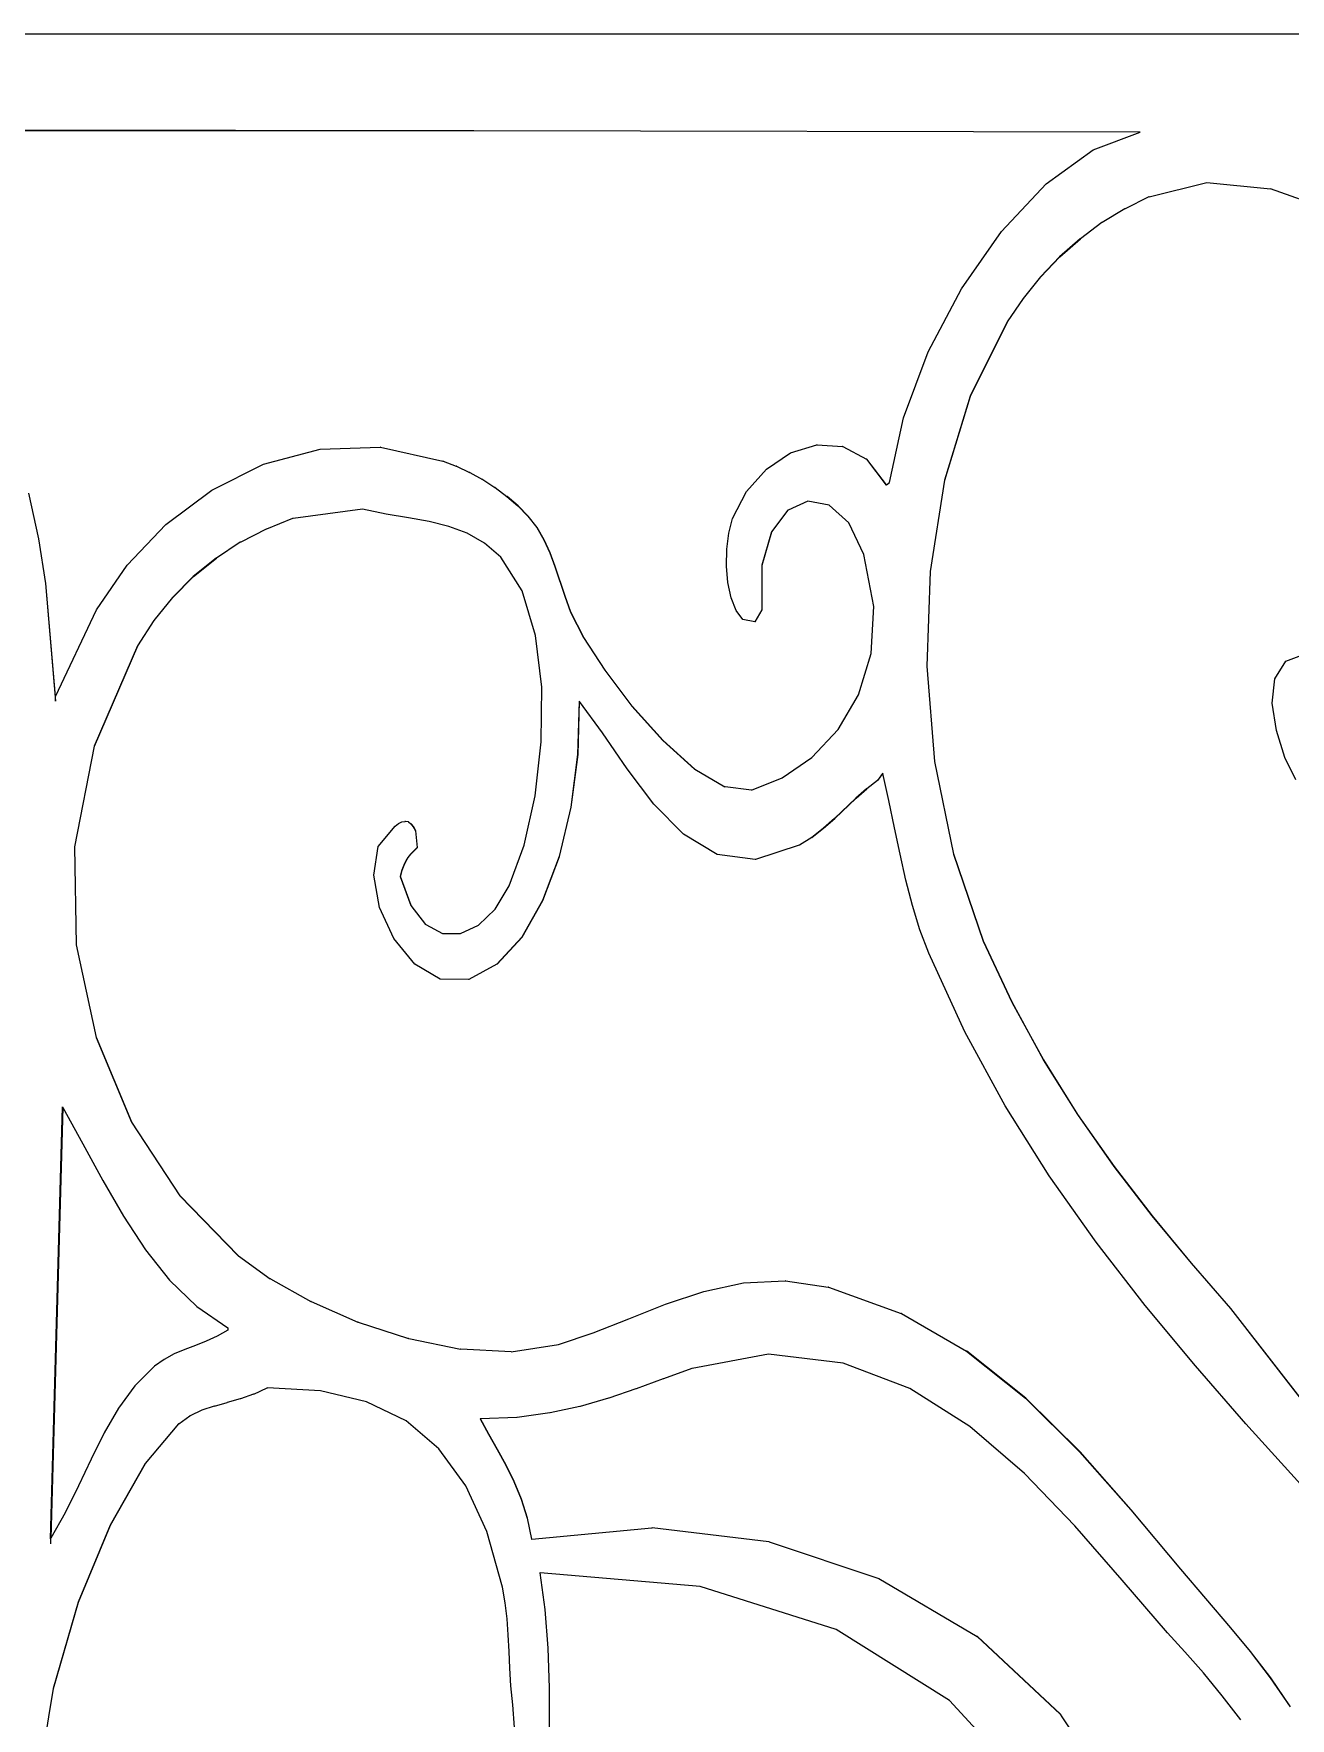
# Model space of a CAD drawing. Header units: inches. Extents: x -2812 to 9774, y -15726 to -746.
# Drawn here: x 3673.37 to 3684.22, y -9211.89 to -9197.34 of the extents above; entities that cross this region are included whole.
import ezdxf

# ---------------------------------------------------------------- set-up
doc = ezdxf.new("R2010")
doc.units = ezdxf.units.IN
doc.header["$LTSCALE"] = 17
doc.header["$MEASUREMENT"] = 0

msp = doc.modelspace()

# ---------------------------------------------------------------- linework, layer by layer
for p, q in [((3665.02, -9197.338), (3685.342, -9197.338)), ((3677.173, -9198.178), (3671.326, -9198.168)), ((3677.173, -9198.178), (3671.328, -9198.178)), ((3682.927, -9198.188), (3677.173, -9198.178)), ((3682.52, -9198.34), (3682.927, -9198.188)), ((3682.115, -9198.636), (3682.52, -9198.34)), ((3681.73, -9199.047), (3682.115, -9198.636)), ((3683, -9198.748), (3682.796, -9198.85)), ((3683.003, -9198.748), (3683, -9198.748)), ((3683.003, -9198.748), (3683.501, -9198.624)), ((3683.501, -9198.624), (3684.052, -9198.678)), ((3684.542, -9198.852), (3684.052, -9198.678)), ((3682.793, -9198.85), (3682.598, -9198.97)), ((3682.796, -9198.85), (3682.793, -9198.85)), ((3681.384, -9199.541), (3681.73, -9199.047)), ((3682.595, -9198.97), (3682.41, -9199.109)), ((3682.598, -9198.97), (3682.595, -9198.97)), ((3682.408, -9199.109), (3682.231, -9199.266)), ((3682.234, -9199.266), (3682.41, -9199.109)), ((3682.41, -9199.109), (3682.408, -9199.109)), ((3682.231, -9199.266), (3682.067, -9199.438)), ((3682.07, -9199.438), (3682.234, -9199.266)), ((3682.234, -9199.266), (3682.231, -9199.266)), ((3682.067, -9199.438), (3681.916, -9199.625)), ((3681.918, -9199.625), (3682.07, -9199.438)), ((3682.07, -9199.438), (3682.067, -9199.438)), ((3681.095, -9200.087), (3681.384, -9199.541)), ((3681.916, -9199.625), (3681.778, -9199.827)), ((3681.781, -9199.827), (3681.918, -9199.625)), ((3681.918, -9199.625), (3681.916, -9199.625)), ((3681.778, -9199.827), (3681.459, -9200.469)), ((3681.462, -9200.469), (3681.781, -9199.827)), ((3681.781, -9199.827), (3681.778, -9199.827)), ((3680.882, -9200.656), (3681.095, -9200.087)), ((3681.459, -9200.469), (3681.237, -9201.196)), ((3681.24, -9201.196), (3681.462, -9200.469)), ((3681.462, -9200.469), (3681.459, -9200.469)), ((3680.762, -9201.216), (3680.882, -9200.656)), ((3675.356, -9201.056), (3675.845, -9200.926)), ((3675.845, -9200.926), (3676.364, -9200.911)), ((3676.367, -9200.911), (3676.364, -9200.911)), ((3676.367, -9200.911), (3676.904, -9201.03)), ((3679.908, -9200.96), (3680.133, -9200.89)), ((3680.136, -9200.89), (3680.133, -9200.89)), ((3680.136, -9200.89), (3680.356, -9200.903)), ((3680.359, -9200.903), (3680.356, -9200.903)), ((3680.359, -9200.903), (3680.562, -9201.014)), ((3674.909, -9201.281), (3675.356, -9201.056)), ((3676.907, -9201.03), (3676.904, -9201.03)), ((3676.907, -9201.03), (3677.021, -9201.075)), ((3677.024, -9201.075), (3677.021, -9201.075)), ((3677.024, -9201.075), (3677.136, -9201.129)), ((3679.701, -9201.099), (3679.908, -9200.96)), ((3680.562, -9201.014), (3680.733, -9201.237)), ((3680.565, -9201.014), (3680.562, -9201.014)), ((3680.735, -9201.236), (3680.565, -9201.014)), ((3677.139, -9201.129), (3677.136, -9201.129)), ((3677.139, -9201.129), (3677.248, -9201.19)), ((3677.251, -9201.19), (3677.248, -9201.19)), ((3677.251, -9201.19), (3677.355, -9201.259)), ((3679.528, -9201.293), (3679.701, -9201.099)), ((3680.733, -9201.237), (3680.735, -9201.236)), ((3680.735, -9201.236), (3680.762, -9201.216)), ((3681.237, -9201.196), (3681.112, -9201.983)), ((3681.115, -9201.983), (3681.24, -9201.196)), ((3681.24, -9201.196), (3681.237, -9201.196)), ((3673.328, -9201.307), (3673.413, -9201.702)), ((3673.416, -9201.702), (3673.33, -9201.307)), ((3674.512, -9201.579), (3674.909, -9201.281)), ((3677.358, -9201.259), (3677.355, -9201.259)), ((3677.358, -9201.259), (3677.457, -9201.335)), ((3677.457, -9201.335), (3677.552, -9201.417)), ((3677.459, -9201.335), (3677.457, -9201.335)), ((3677.555, -9201.417), (3677.459, -9201.335)), ((3679.407, -9201.527), (3679.528, -9201.293)), ((3680.057, -9201.377), (3679.886, -9201.455)), ((3680.241, -9201.412), (3680.057, -9201.377)), ((3675.608, -9201.527), (3675.381, -9201.617)), ((3675.611, -9201.527), (3675.608, -9201.527)), ((3676.212, -9201.444), (3675.611, -9201.527)), ((3676.416, -9201.487), (3676.212, -9201.444)), ((3676.608, -9201.521), (3676.416, -9201.487)), ((3676.788, -9201.553), (3676.608, -9201.521)), ((3677.552, -9201.417), (3677.64, -9201.507)), ((3677.555, -9201.417), (3677.552, -9201.417)), ((3677.643, -9201.507), (3677.555, -9201.417)), ((3677.64, -9201.507), (3677.717, -9201.604)), ((3677.643, -9201.507), (3677.64, -9201.507)), ((3677.72, -9201.604), (3677.643, -9201.507)), ((3679.374, -9201.652), (3679.407, -9201.527)), ((3679.883, -9201.455), (3679.742, -9201.641)), ((3679.745, -9201.641), (3679.886, -9201.455)), ((3679.886, -9201.455), (3679.883, -9201.455)), ((3680.41, -9201.564), (3680.241, -9201.412)), ((3674.178, -9201.93), (3674.512, -9201.579)), ((3675.378, -9201.617), (3675.159, -9201.731)), ((3675.381, -9201.617), (3675.378, -9201.617)), ((3676.958, -9201.594), (3676.788, -9201.553)), ((3677.116, -9201.653), (3676.958, -9201.594)), ((3677.265, -9201.738), (3677.116, -9201.653)), ((3677.717, -9201.604), (3677.778, -9201.709)), ((3677.72, -9201.604), (3677.717, -9201.604)), ((3677.781, -9201.709), (3677.72, -9201.604)), ((3679.356, -9201.792), (3679.374, -9201.652)), ((3679.742, -9201.641), (3679.659, -9201.929)), ((3679.662, -9201.929), (3679.745, -9201.641)), ((3679.745, -9201.641), (3679.742, -9201.641)), ((3680.541, -9201.838), (3680.41, -9201.564)), ((3673.413, -9201.702), (3673.473, -9202.087)), ((3673.416, -9201.702), (3673.413, -9201.702)), ((3673.476, -9202.087), (3673.416, -9201.702)), ((3675.156, -9201.731), (3674.949, -9201.868)), ((3675.159, -9201.731), (3675.156, -9201.731)), ((3677.405, -9201.859), (3677.265, -9201.738)), ((3677.778, -9201.709), (3677.829, -9201.821)), ((3677.781, -9201.709), (3677.778, -9201.709)), ((3677.831, -9201.821), (3677.781, -9201.709)), ((3679.353, -9201.938), (3679.356, -9201.792)), ((3673.915, -9202.315), (3674.178, -9201.93)), ((3674.946, -9201.868), (3674.75, -9202.027)), ((3674.753, -9202.027), (3674.949, -9201.868)), ((3674.949, -9201.868), (3674.946, -9201.868)), ((3677.591, -9202.152), (3677.405, -9201.859)), ((3677.829, -9201.821), (3677.872, -9201.94)), ((3677.831, -9201.821), (3677.829, -9201.821)), ((3677.875, -9201.94), (3677.831, -9201.821)), ((3677.872, -9201.94), (3677.958, -9202.197)), ((3677.875, -9201.94), (3677.872, -9201.94)), ((3677.961, -9202.197), (3677.875, -9201.94)), ((3679.366, -9202.08), (3679.353, -9201.938)), ((3679.659, -9201.929), (3679.658, -9202.315)), ((3679.662, -9201.929), (3679.659, -9201.929)), ((3679.661, -9202.315), (3679.662, -9201.929)), ((3680.626, -9202.287), (3680.541, -9201.838)), ((3673.473, -9202.087), (3673.561, -9203.103)), ((3673.476, -9202.087), (3673.473, -9202.087)), ((3673.561, -9203.062), (3673.476, -9202.087)), ((3674.75, -9202.027), (3674.57, -9202.208)), ((3674.573, -9202.208), (3674.753, -9202.027)), ((3674.753, -9202.027), (3674.75, -9202.027)), ((3679.394, -9202.211), (3679.366, -9202.08)), ((3681.112, -9201.983), (3681.084, -9202.801)), ((3681.086, -9202.801), (3681.115, -9201.983)), ((3681.115, -9201.983), (3681.112, -9201.983)), ((3674.57, -9202.208), (3674.408, -9202.408)), ((3674.411, -9202.408), (3674.573, -9202.208)), ((3674.573, -9202.208), (3674.57, -9202.208)), ((3677.706, -9202.537), (3677.591, -9202.152)), ((3677.958, -9202.197), (3678.008, -9202.336)), ((3677.961, -9202.197), (3677.958, -9202.197)), ((3678.011, -9202.336), (3677.961, -9202.197)), ((3679.437, -9202.32), (3679.394, -9202.211)), ((3673.561, -9203.062), (3673.915, -9202.315)), ((3678.008, -9202.336), (3678.119, -9202.554)), ((3678.011, -9202.336), (3678.008, -9202.336)), ((3678.122, -9202.554), (3678.011, -9202.336)), ((3679.496, -9202.398), (3679.437, -9202.32)), ((3679.599, -9202.419), (3679.496, -9202.398)), ((3679.658, -9202.315), (3679.599, -9202.419)), ((3679.602, -9202.419), (3679.661, -9202.315)), ((3679.661, -9202.315), (3679.658, -9202.315)), ((3680.604, -9202.692), (3680.626, -9202.287)), ((3674.408, -9202.408), (3674.268, -9202.626)), ((3674.271, -9202.626), (3674.411, -9202.408)), ((3674.411, -9202.408), (3674.408, -9202.408)), ((3677.759, -9202.983), (3677.706, -9202.537)), ((3679.602, -9202.419), (3679.599, -9202.419)), ((3674.268, -9202.626), (3673.894, -9203.492)), ((3673.897, -9203.492), (3674.271, -9202.626)), ((3674.271, -9202.626), (3674.268, -9202.626)), ((3678.119, -9202.554), (3678.303, -9202.837)), ((3678.122, -9202.554), (3678.119, -9202.554)), ((3678.306, -9202.837), (3678.122, -9202.554)), ((3680.495, -9203.048), (3680.604, -9202.692)), ((3684.183, -9202.757), (3684.37, -9202.689)), ((3678.303, -9202.837), (3678.538, -9203.147)), ((3678.306, -9202.837), (3678.303, -9202.837)), ((3678.541, -9203.147), (3678.306, -9202.837)), ((3681.084, -9202.801), (3681.151, -9203.624)), ((3681.086, -9202.801), (3681.084, -9202.801)), ((3681.154, -9203.624), (3681.086, -9202.801)), ((3684.088, -9202.912), (3684.183, -9202.757)), ((3677.755, -9203.455), (3677.759, -9202.983)), ((3684.067, -9203.122), (3684.088, -9202.912)), ((3673.561, -9203.103), (3673.561, -9203.062)), ((3678.082, -9203.103), (3678.069, -9203.565)), ((3678.072, -9203.565), (3678.085, -9203.107)), ((3678.085, -9203.107), (3678.082, -9203.103)), ((3678.284, -9203.377), (3678.085, -9203.107)), ((3680.318, -9203.349), (3680.495, -9203.048)), ((3684.103, -9203.358), (3684.067, -9203.122)), ((3678.538, -9203.147), (3678.804, -9203.444)), ((3678.541, -9203.147), (3678.538, -9203.147)), ((3678.807, -9203.444), (3678.541, -9203.147)), ((3678.496, -9203.687), (3678.284, -9203.377)), ((3680.092, -9203.59), (3680.318, -9203.349)), ((3684.177, -9203.589), (3684.103, -9203.358)), ((3673.894, -9203.492), (3673.725, -9204.361)), ((3673.728, -9204.361), (3673.897, -9203.492)), ((3673.897, -9203.492), (3673.894, -9203.492)), ((3677.702, -9203.92), (3677.755, -9203.455)), ((3678.069, -9203.565), (3678.01, -9204.018)), ((3678.013, -9204.018), (3678.072, -9203.565)), ((3678.072, -9203.565), (3678.069, -9203.565)), ((3678.804, -9203.444), (3679.079, -9203.69)), ((3678.807, -9203.444), (3678.804, -9203.444)), ((3679.082, -9203.69), (3678.807, -9203.444)), ((3678.727, -9203.993), (3678.496, -9203.687)), ((3679.082, -9203.69), (3679.079, -9203.69)), ((3679.082, -9203.69), (3679.341, -9203.845)), ((3679.836, -9203.766), (3680.092, -9203.59)), ((3681.154, -9203.624), (3681.151, -9203.624)), ((3681.151, -9203.624), (3681.314, -9204.425)), ((3681.317, -9204.425), (3681.154, -9203.624)), ((3684.272, -9203.784), (3684.177, -9203.589)), ((3679.344, -9203.845), (3679.341, -9203.845)), ((3679.569, -9203.871), (3679.344, -9203.845)), ((3679.569, -9203.871), (3679.836, -9203.766)), ((3680.659, -9203.788), (3680.567, -9203.86)), ((3680.703, -9203.726), (3680.659, -9203.788)), ((3680.662, -9203.788), (3680.659, -9203.788)), ((3680.662, -9203.788), (3680.704, -9203.729)), ((3680.704, -9203.729), (3680.703, -9203.726)), ((3680.755, -9203.963), (3680.704, -9203.729)), ((3677.608, -9204.347), (3677.702, -9203.92)), ((3678.983, -9204.253), (3678.727, -9203.993)), ((3680.471, -9203.942), (3680.287, -9204.116)), ((3680.289, -9204.116), (3680.474, -9203.942)), ((3680.564, -9203.86), (3680.471, -9203.942)), ((3680.474, -9203.942), (3680.471, -9203.942)), ((3680.474, -9203.942), (3680.567, -9203.86)), ((3680.567, -9203.86), (3680.564, -9203.86)), ((3680.804, -9204.197), (3680.755, -9203.963)), ((3676.521, -9204.159), (3676.55, -9204.146)), ((3676.55, -9204.146), (3676.578, -9204.142)), ((3676.581, -9204.142), (3676.578, -9204.142)), ((3676.578, -9204.142), (3676.579, -9204.142)), ((3676.581, -9204.142), (3676.579, -9204.142)), ((3676.604, -9204.147), (3676.581, -9204.142)), ((3676.607, -9204.147), (3676.604, -9204.147)), ((3676.607, -9204.147), (3676.629, -9204.162)), ((3678.01, -9204.018), (3677.908, -9204.444)), ((3677.911, -9204.444), (3678.013, -9204.018)), ((3678.013, -9204.018), (3678.01, -9204.018)), ((3680.287, -9204.116), (3680.191, -9204.201)), ((3680.193, -9204.201), (3680.289, -9204.116)), ((3680.289, -9204.116), (3680.287, -9204.116)), ((3676.347, -9204.36), (3676.492, -9204.182)), ((3676.492, -9204.182), (3676.521, -9204.159)), ((3676.629, -9204.162), (3676.65, -9204.188)), ((3676.632, -9204.162), (3676.629, -9204.162)), ((3676.653, -9204.188), (3676.632, -9204.162)), ((3676.65, -9204.188), (3676.668, -9204.223)), ((3676.653, -9204.188), (3676.65, -9204.188)), ((3676.671, -9204.223), (3676.653, -9204.188)), ((3676.668, -9204.223), (3676.683, -9204.368)), ((3676.671, -9204.223), (3676.668, -9204.223)), ((3676.686, -9204.368), (3676.671, -9204.223)), ((3679.273, -9204.427), (3678.983, -9204.253)), ((3680.09, -9204.28), (3679.985, -9204.348)), ((3680.191, -9204.201), (3680.09, -9204.28)), ((3680.092, -9204.28), (3680.09, -9204.28)), ((3680.092, -9204.28), (3680.193, -9204.201)), ((3680.193, -9204.201), (3680.191, -9204.201)), ((3680.853, -9204.426), (3680.804, -9204.197)), ((3673.725, -9204.361), (3673.738, -9205.209)), ((3673.728, -9204.361), (3673.725, -9204.361)), ((3673.741, -9205.209), (3673.728, -9204.361)), ((3676.309, -9204.607), (3676.347, -9204.36)), ((3676.625, -9204.425), (3676.603, -9204.453)), ((3676.606, -9204.453), (3676.628, -9204.425)), ((3676.652, -9204.398), (3676.625, -9204.425)), ((3676.628, -9204.425), (3676.625, -9204.425)), ((3676.628, -9204.425), (3676.655, -9204.398)), ((3676.683, -9204.368), (3676.652, -9204.398)), ((3676.655, -9204.398), (3676.652, -9204.398)), ((3676.655, -9204.398), (3676.686, -9204.368)), ((3676.686, -9204.368), (3676.683, -9204.368)), ((3677.478, -9204.7), (3677.608, -9204.347)), ((3679.603, -9204.472), (3679.273, -9204.427)), ((3679.982, -9204.348), (3679.606, -9204.472)), ((3679.985, -9204.348), (3679.982, -9204.348)), ((3680.904, -9204.65), (3680.853, -9204.426)), ((3681.317, -9204.425), (3681.314, -9204.425)), ((3681.314, -9204.425), (3681.572, -9205.177)), ((3681.575, -9205.177), (3681.317, -9204.425)), ((3676.551, -9204.563), (3676.536, -9204.617)), ((3676.539, -9204.617), (3676.554, -9204.563)), ((3676.567, -9204.519), (3676.551, -9204.563)), ((3676.554, -9204.563), (3676.551, -9204.563)), ((3676.554, -9204.563), (3676.57, -9204.519)), ((3676.584, -9204.483), (3676.567, -9204.519)), ((3676.57, -9204.519), (3676.567, -9204.519)), ((3676.57, -9204.519), (3676.587, -9204.483)), ((3676.603, -9204.453), (3676.584, -9204.483)), ((3676.587, -9204.483), (3676.584, -9204.483)), ((3676.587, -9204.483), (3676.606, -9204.453)), ((3676.606, -9204.453), (3676.603, -9204.453)), ((3677.908, -9204.444), (3677.766, -9204.824)), ((3677.769, -9204.824), (3677.911, -9204.444)), ((3677.911, -9204.444), (3677.908, -9204.444)), ((3679.606, -9204.472), (3679.603, -9204.472)), ((3676.359, -9204.885), (3676.309, -9204.607)), ((3676.536, -9204.617), (3676.629, -9204.87)), ((3676.539, -9204.617), (3676.536, -9204.617)), ((3676.632, -9204.87), (3676.539, -9204.617)), ((3677.357, -9204.899), (3677.478, -9204.7)), ((3680.961, -9204.868), (3680.904, -9204.65)), ((3676.629, -9204.87), (3676.755, -9205.032)), ((3676.632, -9204.87), (3676.629, -9204.87)), ((3676.757, -9205.032), (3676.632, -9204.87)), ((3677.766, -9204.824), (3677.587, -9205.141)), ((3677.59, -9205.141), (3677.769, -9204.824)), ((3677.769, -9204.824), (3677.766, -9204.824)), ((3681.025, -9205.079), (3680.961, -9204.868)), ((3676.482, -9205.154), (3676.359, -9204.885)), ((3677.212, -9205.038), (3677.357, -9204.899)), ((3676.662, -9205.374), (3676.482, -9205.154)), ((3676.757, -9205.032), (3676.755, -9205.032)), ((3676.757, -9205.032), (3676.901, -9205.11)), ((3676.901, -9205.11), (3677.057, -9205.11)), ((3677.057, -9205.11), (3677.212, -9205.038)), ((3677.587, -9205.141), (3677.372, -9205.375)), ((3677.375, -9205.375), (3677.59, -9205.141)), ((3677.59, -9205.141), (3677.587, -9205.141)), ((3681.101, -9205.281), (3681.025, -9205.079)), ((3673.738, -9205.209), (3673.91, -9206.01)), ((3673.741, -9205.209), (3673.738, -9205.209)), ((3673.913, -9206.01), (3673.741, -9205.209)), ((3681.412, -9205.96), (3681.101, -9205.281)), ((3681.572, -9205.177), (3681.818, -9205.704)), ((3681.575, -9205.177), (3681.572, -9205.177)), ((3681.82, -9205.704), (3681.575, -9205.177)), ((3676.882, -9205.506), (3676.662, -9205.374)), ((3677.372, -9205.375), (3677.128, -9205.509)), ((3677.375, -9205.375), (3677.372, -9205.375)), ((3677.125, -9205.509), (3676.882, -9205.506)), ((3677.128, -9205.509), (3677.125, -9205.509)), ((3681.818, -9205.704), (3682.091, -9206.202)), ((3681.82, -9205.704), (3681.818, -9205.704)), ((3682.093, -9206.202), (3681.82, -9205.704)), ((3673.91, -9206.01), (3674.216, -9206.741)), ((3673.913, -9206.01), (3673.91, -9206.01)), ((3674.219, -9206.741), (3673.913, -9206.01)), ((3681.761, -9206.6), (3681.412, -9205.96)), ((3682.093, -9206.202), (3682.091, -9206.202)), ((3682.091, -9206.202), (3682.386, -9206.674)), ((3682.389, -9206.674), (3682.093, -9206.202)), ((3673.518, -9210.339), (3673.62, -9206.608)), ((3673.623, -9206.613), (3673.521, -9210.334)), ((3673.62, -9206.608), (3673.623, -9206.613)), ((3673.623, -9206.613), (3673.795, -9206.926)), ((3682.141, -9207.205), (3681.761, -9206.6)), ((3674.216, -9206.741), (3674.633, -9207.377)), ((3674.219, -9206.741), (3674.216, -9206.741)), ((3674.636, -9207.377), (3674.219, -9206.741)), ((3682.386, -9206.674), (3682.701, -9207.122)), ((3682.389, -9206.674), (3682.386, -9206.674)), ((3682.703, -9207.122), (3682.389, -9206.674)), ((3673.795, -9206.926), (3673.968, -9207.244)), ((3682.703, -9207.122), (3682.701, -9207.122)), ((3682.701, -9207.122), (3683.029, -9207.549)), ((3683.031, -9207.549), (3682.703, -9207.122)), ((3673.968, -9207.244), (3674.146, -9207.552)), ((3682.546, -9207.778), (3682.141, -9207.205)), ((3674.633, -9207.377), (3675.137, -9207.894)), ((3674.636, -9207.377), (3674.633, -9207.377)), ((3675.14, -9207.894), (3674.636, -9207.377)), ((3674.146, -9207.552), (3674.336, -9207.842)), ((3683.029, -9207.549), (3683.366, -9207.958)), ((3683.031, -9207.549), (3683.029, -9207.549)), ((3683.369, -9207.958), (3683.031, -9207.549)), ((3682.969, -9208.323), (3682.546, -9207.778)), ((3674.336, -9207.842), (3674.545, -9208.106)), ((3675.14, -9207.894), (3675.137, -9207.894)), ((3675.14, -9207.894), (3675.415, -9208.093)), ((3683.369, -9207.958), (3683.366, -9207.958)), ((3683.366, -9207.958), (3683.707, -9208.35)), ((3683.71, -9208.35), (3683.369, -9207.958)), ((3674.545, -9208.106), (3674.78, -9208.333)), ((3675.418, -9208.093), (3675.415, -9208.093)), ((3675.418, -9208.093), (3675.766, -9208.29)), ((3678.828, -9208.313), (3679.159, -9208.203)), ((3679.159, -9208.203), (3679.502, -9208.129)), ((3679.502, -9208.129), (3679.86, -9208.11)), ((3679.863, -9208.11), (3679.86, -9208.11)), ((3679.863, -9208.11), (3680.232, -9208.164)), ((3680.235, -9208.164), (3680.232, -9208.164)), ((3680.235, -9208.164), (3680.863, -9208.392)), ((3674.78, -9208.333), (3675.049, -9208.516)), ((3675.769, -9208.29), (3675.766, -9208.29)), ((3675.769, -9208.29), (3676.171, -9208.468)), ((3678.51, -9208.438), (3678.828, -9208.313)), ((3683.403, -9208.845), (3682.969, -9208.323)), ((3683.707, -9208.35), (3684.576, -9209.47)), ((3683.71, -9208.35), (3683.707, -9208.35)), ((3684.579, -9209.47), (3683.71, -9208.35)), ((3676.174, -9208.468), (3676.171, -9208.468)), ((3676.174, -9208.468), (3676.607, -9208.61)), ((3678.202, -9208.561), (3678.51, -9208.438)), ((3680.866, -9208.392), (3680.863, -9208.392)), ((3680.866, -9208.392), (3681.426, -9208.719)), ((3674.862, -9208.633), (3674.769, -9208.669)), ((3674.956, -9208.59), (3674.862, -9208.633)), ((3675.049, -9208.537), (3674.956, -9208.59)), ((3675.049, -9208.516), (3675.049, -9208.537)), ((3676.61, -9208.61), (3676.607, -9208.61)), ((3676.61, -9208.61), (3677.056, -9208.701)), ((3677.905, -9208.661), (3678.202, -9208.561)), ((3674.499, -9208.789), (3674.415, -9208.848)), ((3674.586, -9208.742), (3674.499, -9208.789)), ((3674.676, -9208.704), (3674.586, -9208.742)), ((3674.769, -9208.669), (3674.676, -9208.704)), ((3677.059, -9208.701), (3677.056, -9208.701)), ((3677.495, -9208.724), (3677.059, -9208.701)), ((3677.495, -9208.724), (3677.905, -9208.661)), ((3679.717, -9208.744), (3679.057, -9208.869)), ((3680.361, -9208.821), (3679.717, -9208.744)), ((3681.426, -9208.719), (3681.935, -9209.125)), ((3681.429, -9208.719), (3681.426, -9208.719)), ((3681.938, -9209.125), (3681.429, -9208.719)), ((3674.415, -9208.848), (3674.246, -9209.017)), ((3679.054, -9208.869), (3678.811, -9208.957)), ((3679.057, -9208.869), (3679.054, -9208.869)), ((3680.938, -9209.04), (3680.361, -9208.821)), ((3683.84, -9209.346), (3683.403, -9208.845)), ((3674.246, -9209.017), (3674.104, -9209.211)), ((3675.27, -9209.09), (3675.157, -9209.13)), ((3675.273, -9209.09), (3675.27, -9209.09)), ((3675.273, -9209.09), (3675.387, -9209.035)), ((3675.387, -9209.035), (3675.39, -9209.035)), ((3675.848, -9209.06), (3675.39, -9209.035)), ((3676.247, -9209.155), (3675.848, -9209.06)), ((3678.571, -9209.044), (3678.337, -9209.125)), ((3678.574, -9209.044), (3678.571, -9209.044)), ((3678.808, -9208.957), (3678.574, -9209.044)), ((3678.811, -9208.957), (3678.808, -9208.957)), ((3681.456, -9209.368), (3680.938, -9209.04)), ((3674.104, -9209.211), (3673.98, -9209.424)), ((3674.823, -9209.228), (3674.722, -9209.277)), ((3674.825, -9209.228), (3674.823, -9209.228)), ((3674.93, -9209.192), (3674.825, -9209.228)), ((3674.933, -9209.192), (3674.93, -9209.192)), ((3674.933, -9209.192), (3675.041, -9209.162)), ((3675.043, -9209.162), (3675.041, -9209.162)), ((3675.154, -9209.13), (3675.043, -9209.162)), ((3675.157, -9209.13), (3675.154, -9209.13)), ((3676.587, -9209.321), (3676.247, -9209.155)), ((3678.089, -9209.196), (3677.831, -9209.252)), ((3678.092, -9209.196), (3678.089, -9209.196)), ((3678.334, -9209.125), (3678.092, -9209.196)), ((3678.337, -9209.125), (3678.334, -9209.125)), ((3681.935, -9209.125), (3682.404, -9209.588)), ((3681.938, -9209.125), (3681.935, -9209.125)), ((3682.407, -9209.588), (3681.938, -9209.125)), ((3674.622, -9209.346), (3674.333, -9209.689)), ((3674.336, -9209.689), (3674.624, -9209.346)), ((3674.624, -9209.346), (3674.622, -9209.346)), ((3674.624, -9209.346), (3674.72, -9209.277)), ((3674.722, -9209.277), (3674.72, -9209.277)), ((3676.871, -9209.562), (3676.587, -9209.321)), ((3677.228, -9209.304), (3677.3, -9209.436)), ((3677.231, -9209.304), (3677.228, -9209.304)), ((3677.544, -9209.29), (3677.231, -9209.304)), ((3677.303, -9209.436), (3677.231, -9209.304)), ((3677.547, -9209.29), (3677.544, -9209.29)), ((3677.829, -9209.252), (3677.547, -9209.29)), ((3677.831, -9209.252), (3677.829, -9209.252)), ((3681.928, -9209.774), (3681.456, -9209.368)), ((3684.31, -9209.868), (3683.84, -9209.346)), ((3673.98, -9209.424), (3673.868, -9209.65)), ((3677.3, -9209.436), (3677.375, -9209.568)), ((3677.303, -9209.436), (3677.3, -9209.436)), ((3677.378, -9209.568), (3677.303, -9209.436)), ((3673.868, -9209.65), (3673.758, -9209.882)), ((3677.102, -9209.88), (3676.871, -9209.562)), ((3677.375, -9209.568), (3677.449, -9209.703)), ((3677.378, -9209.568), (3677.375, -9209.568)), ((3677.452, -9209.703), (3677.378, -9209.568)), ((3682.404, -9209.588), (3682.846, -9210.088)), ((3682.407, -9209.588), (3682.404, -9209.588)), ((3682.849, -9210.088), (3682.407, -9209.588)), ((3674.333, -9209.689), (3674.033, -9210.22)), ((3674.036, -9210.22), (3674.336, -9209.689)), ((3674.336, -9209.689), (3674.333, -9209.689)), ((3677.449, -9209.703), (3677.519, -9209.845)), ((3677.452, -9209.703), (3677.449, -9209.703)), ((3677.522, -9209.845), (3677.452, -9209.703)), ((3682.362, -9210.227), (3681.928, -9209.774)), ((3673.758, -9209.882), (3673.644, -9210.115)), ((3677.284, -9210.277), (3677.102, -9209.88)), ((3677.519, -9209.845), (3677.581, -9209.996)), ((3677.522, -9209.845), (3677.519, -9209.845)), ((3677.584, -9209.996), (3677.522, -9209.845)), ((3677.581, -9209.996), (3677.633, -9210.161)), ((3677.584, -9209.996), (3677.581, -9209.996)), ((3677.635, -9210.161), (3677.584, -9209.996)), ((3682.846, -9210.088), (3683.276, -9210.601)), ((3682.849, -9210.088), (3682.846, -9210.088)), ((3683.279, -9210.601), (3682.849, -9210.088)), ((3673.644, -9210.115), (3673.521, -9210.334)), ((3674.033, -9210.22), (3673.757, -9210.885)), ((3673.76, -9210.885), (3674.036, -9210.22)), ((3674.036, -9210.22), (3674.033, -9210.22)), ((3677.633, -9210.161), (3677.67, -9210.341)), ((3677.635, -9210.161), (3677.633, -9210.161)), ((3677.673, -9210.341), (3677.635, -9210.161)), ((3677.673, -9210.341), (3678.71, -9210.245)), ((3678.713, -9210.245), (3678.71, -9210.245)), ((3678.71, -9210.245), (3678.711, -9210.245)), ((3678.713, -9210.245), (3678.711, -9210.245)), ((3679.721, -9210.364), (3678.713, -9210.245)), ((3682.77, -9210.697), (3682.362, -9210.227)), ((3673.518, -9210.339), (3673.517, -9210.341)), ((3673.517, -9210.341), (3673.517, -9210.383)), ((3673.518, -9210.341), (3673.517, -9210.341)), ((3673.521, -9210.334), (3673.518, -9210.339)), ((3677.419, -9210.756), (3677.284, -9210.277)), ((3677.67, -9210.341), (3677.673, -9210.341)), ((3679.724, -9210.364), (3679.721, -9210.364)), ((3679.724, -9210.364), (3680.669, -9210.682)), ((3677.743, -9210.632), (3677.786, -9210.951)), ((3677.746, -9210.632), (3677.743, -9210.632)), ((3677.788, -9210.951), (3677.746, -9210.632)), ((3679.126, -9210.752), (3677.746, -9210.632)), ((3680.671, -9210.682), (3680.669, -9210.682)), ((3680.671, -9210.682), (3681.518, -9211.184)), ((3683.276, -9210.601), (3683.707, -9211.108)), ((3683.279, -9210.601), (3683.276, -9210.601)), ((3683.71, -9211.108), (3683.279, -9210.601)), ((3677.444, -9210.893), (3677.419, -9210.756)), ((3680.301, -9211.121), (3679.126, -9210.752)), ((3683.162, -9211.15), (3682.77, -9210.697)), ((3673.757, -9210.885), (3673.539, -9211.631)), ((3673.542, -9211.631), (3673.76, -9210.885)), ((3673.76, -9210.885), (3673.757, -9210.885)), ((3677.46, -9211.031), (3677.444, -9210.893)), ((3677.788, -9210.951), (3677.786, -9210.951)), ((3677.786, -9210.951), (3677.811, -9211.284)), ((3677.814, -9211.284), (3677.788, -9210.951)), ((3677.47, -9211.169), (3677.46, -9211.031)), ((3681.28, -9211.737), (3680.301, -9211.121)), ((3683.707, -9211.108), (3683.876, -9211.311)), ((3683.71, -9211.108), (3683.707, -9211.108)), ((3683.879, -9211.311), (3683.71, -9211.108)), ((3677.477, -9211.311), (3677.47, -9211.169)), ((3681.518, -9211.184), (3682.235, -9211.854)), ((3681.521, -9211.184), (3681.518, -9211.184)), ((3682.238, -9211.854), (3681.521, -9211.184)), ((3683.311, -9211.316), (3683.162, -9211.15)), ((3677.483, -9211.457), (3677.477, -9211.311)), ((3677.814, -9211.284), (3677.811, -9211.284)), ((3677.811, -9211.284), (3677.822, -9211.626)), ((3677.825, -9211.626), (3677.814, -9211.284)), ((3683.472, -9211.498), (3683.311, -9211.316)), ((3683.876, -9211.311), (3684.051, -9211.539)), ((3683.879, -9211.311), (3683.876, -9211.311)), ((3684.053, -9211.539), (3683.879, -9211.311)), ((3677.493, -9211.61), (3677.483, -9211.457)), ((3683.636, -9211.695), (3683.472, -9211.498)), ((3684.051, -9211.539), (3684.223, -9211.79)), ((3684.053, -9211.539), (3684.051, -9211.539)), ((3684.226, -9211.79), (3684.053, -9211.539)), ((3673.539, -9211.631), (3673.5, -9211.878)), ((3673.503, -9211.878), (3673.542, -9211.631)), ((3673.542, -9211.631), (3673.539, -9211.631)), ((3677.508, -9211.772), (3677.493, -9211.61)), ((3677.825, -9211.626), (3677.822, -9211.626)), ((3677.822, -9211.626), (3677.822, -9211.878)), ((3677.825, -9211.878), (3677.825, -9211.626)), ((3683.796, -9211.904), (3683.636, -9211.695)), ((3677.524, -9211.969), (3677.508, -9211.772)), ((3682.078, -9212.599), (3681.28, -9211.737)), ((3682.238, -9211.854), (3682.235, -9211.854)), ((3682.235, -9211.854), (3682.251, -9211.878)), ((3682.253, -9211.878), (3682.238, -9211.854)), ((3673.5, -9211.878), (3673.415, -9212.405)), ((3673.418, -9212.405), (3673.503, -9211.878)), ((3673.5, -9211.878), (3673.503, -9211.878)), ((3677.822, -9211.878), (3677.825, -9211.878)), ((3677.822, -9211.878), (3677.822, -9211.975)), ((3677.825, -9211.975), (3677.825, -9211.878)), ((3682.251, -9211.878), (3682.253, -9211.878)), ((3682.251, -9211.878), (3682.785, -9212.678)), ((3682.788, -9212.678), (3682.253, -9211.878))]:
    msp.add_line(p, q)

doc.saveas('drawing.dxf')
